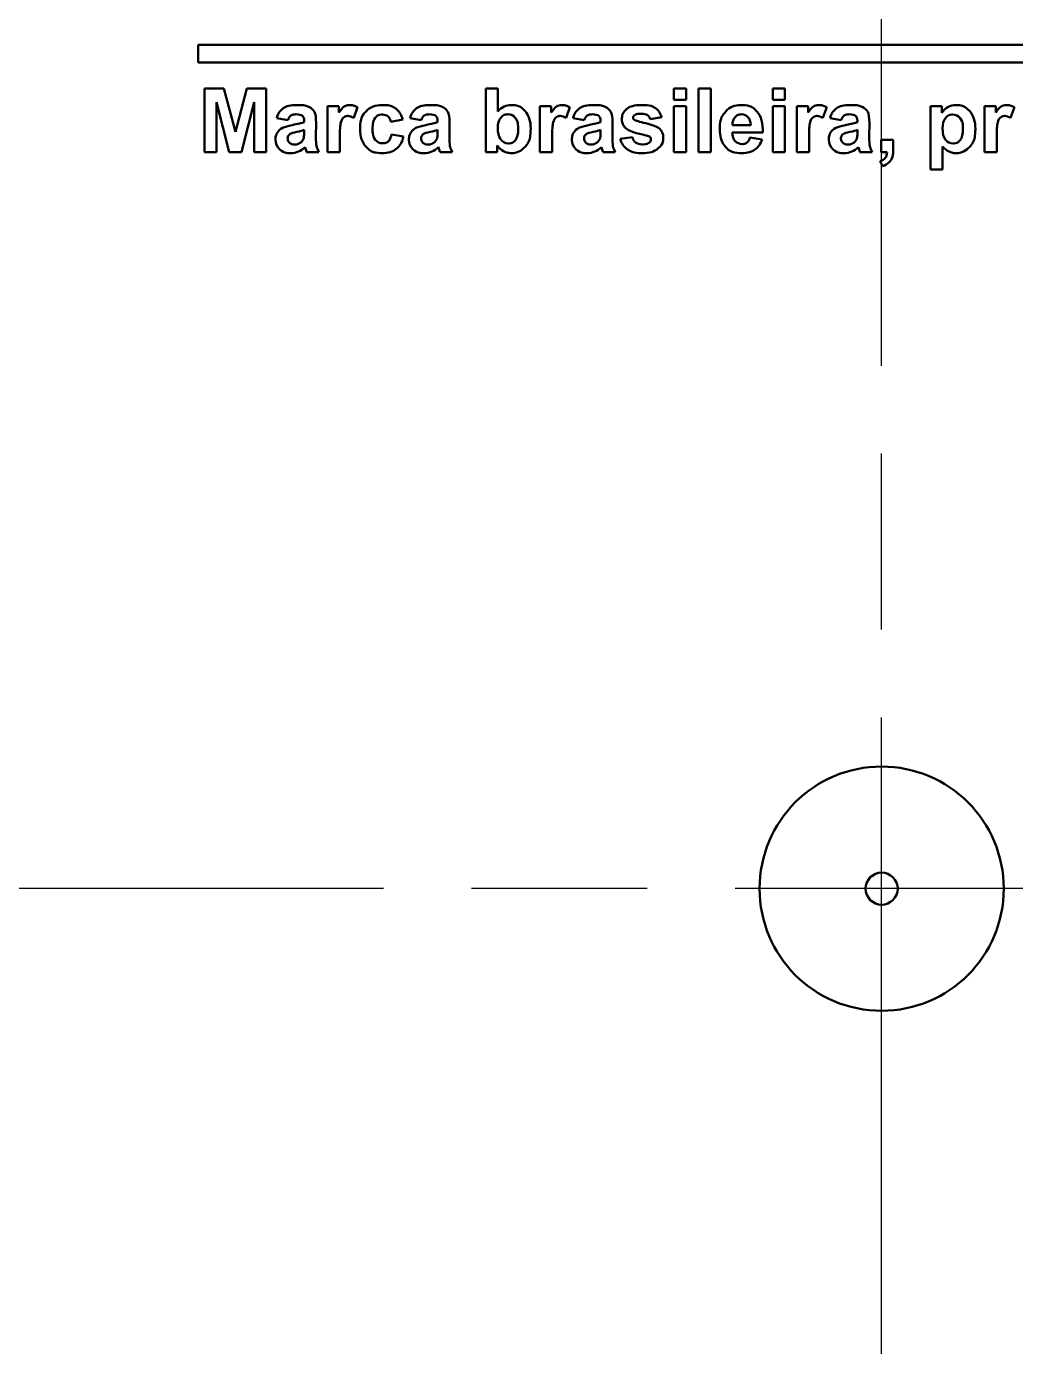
# Model space of a CAD drawing. Extents: x 0 to 822, y 0 to 581.
# Drawn here: x 656.72 to 690.45, y 363.94 to 408.96 of the extents above; entities that cross this region are included whole.
import ezdxf

# ---------------------------------------------------------------- set-up
doc = ezdxf.new("R2010")
doc.units = 0
doc.header["$LTSCALE"] = 2
doc.linetypes.add('AM_ISO08W050', pattern=[18, 12, -1.5, 3, -1.5])
doc.layers.add('AM_0', color=7, linetype='CONTINUOUS', lineweight=50)
doc.layers.add('AM_7', color=4, linetype='AM_ISO08W050', lineweight=25)

msp = doc.modelspace()

# ---------------------------------------------------------------- linework, layer by layer
at = {"layer": 'AM_0'}
for radius in [85.3, 79.175]:
    msp.add_circle((685.884, 379.557), radius, dxfattribs=at)
for major_axis, ratio, start_param, end_param in [((-64.566, 0), 0.999987, 1.570796326844421, 7.853981634024008), ((-4.164, 0), 0.999968, 3.141593, 9.424778), ((-0.547, 0), 0.999968, 3.141593, 9.424778)]:
    msp.add_ellipse((685.884, 379.557), major_axis=major_axis, ratio=ratio, start_param=start_param, end_param=end_param, dxfattribs=at)
at = {"layer": 'AM_0', "color": 7, "lineweight": 70}
msp.add_open_spline([(685.884, 445.84), (722.486, 445.84), (752.168, 416.158), (752.168, 379.557), (752.168, 379.557), (752.168, 342.957), (722.486, 313.275), (685.884, 313.275), (685.884, 313.275), (649.283, 313.275), (619.601, 342.957), (619.601, 379.557), (619.601, 379.557), (619.601, 416.158), (649.283, 445.84), (685.884, 445.84)], degree=3, knots=[0, 0, 0, 0, 0.25, 0.25, 0.25, 0.375, 0.5, 0.5, 0.5, 0.625, 0.75, 0.75, 0.75, 0.875, 1, 1, 1, 1], dxfattribs=at)
at = {"layer": 'AM_0', "color": 7}
for points in [[(662.581, 408.339), (662.581, 408.339), (709.188, 408.339), (709.188, 408.339)], [(662.581, 407.735), (662.581, 407.735), (662.581, 408.339), (662.581, 408.339)], [(709.188, 407.735), (709.188, 407.735), (662.581, 407.735), (662.581, 407.735)], [(662.796, 404.675), (662.796, 404.675), (662.796, 406.844), (662.796, 406.844)], [(662.796, 406.844), (662.796, 406.844), (663.452, 406.844), (663.452, 406.844)], [(663.452, 406.844), (663.452, 406.844), (663.845, 405.365), (663.845, 405.365)], [(663.845, 405.365), (663.845, 405.365), (664.234, 406.844), (664.234, 406.844)], [(664.234, 406.844), (664.234, 406.844), (664.891, 406.844), (664.891, 406.844)], [(664.891, 406.844), (664.891, 406.844), (664.891, 404.675), (664.891, 404.675)], [(672.382, 404.675), (672.382, 404.675), (672.382, 406.844), (672.382, 406.844)], [(672.382, 406.844), (672.382, 406.844), (672.798, 406.844), (672.798, 406.844)], [(672.798, 406.844), (672.798, 406.844), (672.798, 406.063), (672.798, 406.063)], [(678.801, 406.46), (678.801, 406.46), (678.801, 406.844), (678.801, 406.844)], [(678.801, 406.844), (678.801, 406.844), (679.216, 406.844), (679.216, 406.844)], [(679.216, 406.844), (679.216, 406.844), (679.216, 406.46), (679.216, 406.46)], [(679.643, 404.675), (679.643, 404.675), (679.643, 406.844), (679.643, 406.844)], [(679.643, 406.844), (679.643, 406.844), (680.058, 406.844), (680.058, 406.844)], [(680.058, 406.844), (680.058, 406.844), (680.058, 404.675), (680.058, 404.675)], [(682.17, 406.46), (682.17, 406.46), (682.17, 406.844), (682.17, 406.844)], [(682.17, 406.844), (682.17, 406.844), (682.585, 406.844), (682.585, 406.844)], [(682.585, 406.844), (682.585, 406.844), (682.585, 406.46), (682.585, 406.46)], [(663.632, 404.675), (663.632, 404.675), (663.203, 406.383), (663.203, 406.383)], [(663.203, 406.383), (663.203, 406.383), (663.203, 404.675), (663.203, 404.675)], [(664.484, 406.383), (664.484, 406.383), (664.054, 404.675), (664.054, 404.675)], [(664.484, 404.675), (664.484, 404.675), (664.484, 406.383), (664.484, 406.383)], [(665.257, 405.835), (665.299, 405.987), (665.372, 406.099), (665.475, 406.173)], [(666.351, 406.216), (666.442, 406.172), (666.506, 406.117), (666.543, 406.049)], [(666.991, 404.675), (666.991, 404.675), (666.991, 406.246), (666.991, 406.246)], [(666.991, 406.246), (666.991, 406.246), (667.377, 406.246), (667.377, 406.246)], [(667.377, 406.246), (667.377, 406.246), (667.377, 406.023), (667.377, 406.023)], [(667.377, 406.023), (667.443, 406.129), (667.502, 406.198), (667.555, 406.232)], [(668.008, 406.204), (668.008, 406.204), (667.88, 405.841), (667.88, 405.841)], [(669.314, 406.159), (669.427, 406.076), (669.508, 405.951), (669.558, 405.782)], [(669.806, 405.835), (669.849, 405.987), (669.921, 406.099), (670.025, 406.173)], [(670.901, 406.216), (670.992, 406.172), (671.056, 406.117), (671.093, 406.049)], [(674.233, 404.675), (674.233, 404.675), (674.233, 406.246), (674.233, 406.246)], [(674.233, 406.246), (674.233, 406.246), (674.619, 406.246), (674.619, 406.246)], [(674.619, 406.246), (674.619, 406.246), (674.619, 406.023), (674.619, 406.023)], [(674.619, 406.023), (674.685, 406.129), (674.745, 406.198), (674.797, 406.232)], [(675.251, 406.204), (675.251, 406.204), (675.122, 405.841), (675.122, 405.841)], [(675.363, 405.835), (675.406, 405.987), (675.479, 406.099), (675.582, 406.173)], [(676.458, 406.216), (676.549, 406.172), (676.613, 406.117), (676.65, 406.049)], [(678.167, 406.177), (678.272, 406.107), (678.344, 406.004), (678.383, 405.866)], [(679.216, 406.46), (679.216, 406.46), (678.801, 406.46), (678.801, 406.46)], [(678.801, 404.675), (678.801, 404.675), (678.801, 406.246), (678.801, 406.246)], [(678.801, 406.246), (678.801, 406.246), (679.216, 406.246), (679.216, 406.246)], [(679.216, 406.246), (679.216, 406.246), (679.216, 404.675), (679.216, 404.675)], [(682.585, 406.46), (682.585, 406.46), (682.17, 406.46), (682.17, 406.46)], [(682.17, 404.675), (682.17, 404.675), (682.17, 406.246), (682.17, 406.246)], [(682.17, 406.246), (682.17, 406.246), (682.585, 406.246), (682.585, 406.246)], [(682.585, 406.246), (682.585, 406.246), (682.585, 404.675), (682.585, 404.675)], [(682.994, 404.675), (682.994, 404.675), (682.994, 406.246), (682.994, 406.246)], [(682.994, 406.246), (682.994, 406.246), (683.38, 406.246), (683.38, 406.246)], [(683.38, 406.246), (683.38, 406.246), (683.38, 406.023), (683.38, 406.023)], [(683.38, 406.023), (683.446, 406.129), (683.505, 406.198), (683.558, 406.232)], [(684.012, 406.204), (684.012, 406.204), (683.883, 405.841), (683.883, 405.841)], [(684.124, 405.835), (684.167, 405.987), (684.239, 406.099), (684.343, 406.173)], [(685.219, 406.216), (685.309, 406.172), (685.374, 406.117), (685.41, 406.049)], [(687.548, 406.246), (687.548, 406.246), (687.936, 406.246), (687.936, 406.246)], [(687.548, 404.078), (687.548, 404.078), (687.548, 406.246), (687.548, 406.246)], [(687.936, 406.246), (687.936, 406.246), (687.936, 406.016), (687.936, 406.016)], [(687.936, 406.016), (687.986, 406.095), (688.054, 406.159), (688.14, 406.208)], [(689.393, 404.675), (689.393, 404.675), (689.393, 406.246), (689.393, 406.246)], [(689.393, 406.246), (689.393, 406.246), (689.779, 406.246), (689.779, 406.246)], [(689.779, 406.246), (689.779, 406.246), (689.779, 406.023), (689.779, 406.023)], [(689.779, 406.023), (689.845, 406.129), (689.905, 406.198), (689.957, 406.232)], [(690.411, 406.204), (690.411, 406.204), (690.282, 405.841), (690.282, 405.841)], [(665.634, 405.767), (665.634, 405.767), (665.257, 405.835), (665.257, 405.835)], [(665.734, 405.92), (665.693, 405.891), (665.66, 405.84), (665.634, 405.767)], [(665.786, 405.599), (665.98, 405.635), (666.115, 405.669), (666.19, 405.701)], [(666.19, 405.742), (666.19, 405.822), (666.17, 405.879), (666.131, 405.913)], [(666.19, 405.701), (666.19, 405.701), (666.19, 405.742), (666.19, 405.742)], [(666.543, 406.049), (666.58, 405.981), (666.598, 405.858), (666.598, 405.677)], [(666.598, 405.677), (666.598, 405.677), (666.594, 405.192), (666.594, 405.192)], [(667.441, 405.687), (667.418, 405.604), (667.406, 405.428), (667.406, 405.161)], [(667.537, 405.861), (667.496, 405.829), (667.464, 405.771), (667.441, 405.687)], [(669.148, 405.708), (669.134, 405.79), (669.103, 405.852), (669.054, 405.893)], [(669.558, 405.782), (669.558, 405.782), (669.148, 405.708), (669.148, 405.708)], [(670.183, 405.767), (670.183, 405.767), (669.806, 405.835), (669.806, 405.835)], [(670.284, 405.92), (670.243, 405.891), (670.209, 405.84), (670.183, 405.767)], [(670.336, 405.599), (670.53, 405.635), (670.665, 405.669), (670.74, 405.701)], [(670.74, 405.742), (670.74, 405.822), (670.72, 405.879), (670.681, 405.913)], [(670.74, 405.701), (670.74, 405.701), (670.74, 405.742), (670.74, 405.742)], [(671.093, 406.049), (671.129, 405.981), (671.148, 405.858), (671.148, 405.677)], [(671.148, 405.677), (671.148, 405.677), (671.144, 405.192), (671.144, 405.192)], [(672.894, 405.848), (672.828, 405.77), (672.795, 405.653), (672.795, 405.495)], [(674.684, 405.687), (674.661, 405.604), (674.649, 405.428), (674.649, 405.161)], [(674.779, 405.861), (674.738, 405.829), (674.707, 405.771), (674.684, 405.687)], [(675.741, 405.767), (675.741, 405.767), (675.363, 405.835), (675.363, 405.835)], [(675.841, 405.92), (675.8, 405.891), (675.767, 405.84), (675.741, 405.767)], [(675.893, 405.599), (676.087, 405.635), (676.222, 405.669), (676.297, 405.701)], [(676.297, 405.742), (676.297, 405.822), (676.277, 405.879), (676.238, 405.913)], [(676.297, 405.701), (676.297, 405.701), (676.297, 405.742), (676.297, 405.742)], [(676.65, 406.049), (676.687, 405.981), (676.705, 405.858), (676.705, 405.677)], [(676.705, 405.677), (676.705, 405.677), (676.701, 405.192), (676.701, 405.192)], [(677.454, 405.778), (677.492, 405.75), (677.621, 405.711), (677.843, 405.661)], [(677.843, 405.661), (678.064, 405.611), (678.218, 405.549), (678.306, 405.476)], [(677.991, 405.794), (677.974, 405.855), (677.943, 405.902), (677.896, 405.934)], [(678.383, 405.866), (678.383, 405.866), (677.991, 405.794), (677.991, 405.794)], [(680.884, 405.865), (680.825, 405.799), (680.795, 405.709), (680.797, 405.596)], [(681.418, 405.596), (681.415, 405.716), (681.384, 405.808), (681.325, 405.87)], [(681.637, 406.051), (681.772, 405.896), (681.836, 405.66), (681.831, 405.341)], [(683.444, 405.687), (683.421, 405.604), (683.41, 405.428), (683.41, 405.161)], [(683.54, 405.861), (683.499, 405.829), (683.468, 405.771), (683.444, 405.687)], [(684.501, 405.767), (684.501, 405.767), (684.124, 405.835), (684.124, 405.835)], [(684.602, 405.92), (684.56, 405.891), (684.527, 405.84), (684.501, 405.767)], [(684.654, 405.599), (684.848, 405.635), (684.983, 405.669), (685.057, 405.701)], [(685.057, 405.742), (685.057, 405.822), (685.038, 405.879), (684.998, 405.913)], [(685.057, 405.701), (685.057, 405.701), (685.057, 405.742), (685.057, 405.742)], [(685.41, 406.049), (685.447, 405.981), (685.466, 405.858), (685.466, 405.677)], [(685.466, 405.677), (685.466, 405.677), (685.461, 405.192), (685.461, 405.192)], [(688.06, 405.836), (687.993, 405.758), (687.959, 405.641), (687.959, 405.487)], [(689.844, 405.687), (689.82, 405.604), (689.809, 405.428), (689.809, 405.161)], [(689.939, 405.861), (689.898, 405.829), (689.867, 405.771), (689.844, 405.687)], [(665.277, 405.342), (665.32, 405.412), (665.379, 405.465), (665.456, 405.502)], [(665.456, 405.502), (665.532, 405.538), (665.642, 405.571), (665.786, 405.599)], [(665.937, 405.366), (665.822, 405.341), (665.747, 405.317), (665.711, 405.294)], [(666.19, 405.43), (666.137, 405.412), (666.053, 405.391), (665.937, 405.366)], [(666.174, 405.145), (666.185, 405.18), (666.19, 405.248), (666.19, 405.347)], [(666.19, 405.347), (666.19, 405.347), (666.19, 405.43), (666.19, 405.43)], [(669.063, 405.046), (669.114, 405.091), (669.149, 405.168), (669.17, 405.277)], [(669.17, 405.277), (669.17, 405.277), (669.579, 405.208), (669.579, 405.208)], [(669.579, 405.208), (669.536, 405.021), (669.454, 404.879), (669.334, 404.783)], [(669.827, 405.342), (669.869, 405.412), (669.929, 405.465), (670.005, 405.502)], [(670.005, 405.502), (670.082, 405.538), (670.192, 405.571), (670.336, 405.599)], [(670.487, 405.366), (670.371, 405.341), (670.296, 405.317), (670.26, 405.294)], [(670.74, 405.43), (670.687, 405.412), (670.602, 405.391), (670.487, 405.366)], [(670.723, 405.145), (670.735, 405.18), (670.74, 405.248), (670.74, 405.347)], [(670.74, 405.347), (670.74, 405.347), (670.74, 405.43), (670.74, 405.43)], [(672.795, 405.495), (672.795, 405.332), (672.821, 405.212), (672.872, 405.134)], [(675.384, 405.342), (675.427, 405.412), (675.486, 405.465), (675.562, 405.502)], [(675.562, 405.502), (675.639, 405.538), (675.749, 405.571), (675.893, 405.599)], [(676.044, 405.366), (675.929, 405.341), (675.853, 405.317), (675.818, 405.294)], [(676.297, 405.43), (676.244, 405.412), (676.159, 405.391), (676.044, 405.366)], [(676.281, 405.145), (676.292, 405.18), (676.297, 405.248), (676.297, 405.347)], [(676.297, 405.347), (676.297, 405.347), (676.297, 405.43), (676.297, 405.43)], [(677.851, 405.244), (677.515, 405.317), (677.303, 405.385), (677.213, 405.446)], [(677.99, 405.189), (677.969, 405.209), (677.922, 405.227), (677.851, 405.244)], [(681.831, 405.341), (681.831, 405.341), (680.789, 405.341), (680.789, 405.341)], [(680.789, 405.341), (680.792, 405.218), (680.825, 405.122), (680.889, 405.054)], [(680.797, 405.596), (680.797, 405.596), (681.418, 405.596), (681.418, 405.596)], [(684.145, 405.342), (684.187, 405.412), (684.247, 405.465), (684.323, 405.502)], [(684.323, 405.502), (684.399, 405.538), (684.51, 405.571), (684.654, 405.599)], [(684.804, 405.366), (684.689, 405.341), (684.614, 405.317), (684.578, 405.294)], [(685.057, 405.43), (685.004, 405.412), (684.92, 405.391), (684.804, 405.366)], [(685.041, 405.145), (685.052, 405.18), (685.057, 405.248), (685.057, 405.347)], [(685.057, 405.347), (685.057, 405.347), (685.057, 405.43), (685.057, 405.43)], [(687.959, 405.487), (687.959, 405.311), (687.994, 405.18), (688.064, 405.097)], [(666.223, 404.847), (666.151, 404.778), (666.076, 404.726), (665.995, 404.692)], [(666.075, 405.007), (666.125, 405.044), (666.158, 405.09), (666.174, 405.145)], [(666.237, 404.798), (666.231, 404.823), (666.226, 404.839), (666.223, 404.847)], [(666.277, 404.675), (666.267, 404.703), (666.253, 404.744), (666.237, 404.798)], [(666.594, 405.192), (666.594, 405.054), (666.6, 404.952), (666.614, 404.886)], [(666.614, 404.886), (666.627, 404.821), (666.653, 404.75), (666.689, 404.675)], [(667.406, 405.161), (667.406, 405.161), (667.406, 404.675), (667.406, 404.675)], [(670.772, 404.847), (670.701, 404.778), (670.625, 404.726), (670.545, 404.692)], [(670.624, 405.007), (670.675, 405.044), (670.708, 405.09), (670.723, 405.145)], [(670.787, 404.798), (670.781, 404.823), (670.775, 404.839), (670.772, 404.847)], [(670.827, 404.675), (670.816, 404.703), (670.803, 404.744), (670.787, 404.798)], [(671.144, 405.192), (671.144, 405.054), (671.15, 404.952), (671.164, 404.886)], [(671.164, 404.886), (671.177, 404.821), (671.202, 404.75), (671.239, 404.675)], [(672.994, 404.707), (672.907, 404.752), (672.831, 404.818), (672.768, 404.906)], [(672.768, 404.906), (672.768, 404.906), (672.768, 404.675), (672.768, 404.675)], [(674.649, 405.161), (674.649, 405.161), (674.649, 404.675), (674.649, 404.675)], [(676.33, 404.847), (676.258, 404.778), (676.183, 404.726), (676.102, 404.692)], [(676.182, 405.007), (676.232, 405.044), (676.265, 405.09), (676.281, 405.145)], [(676.344, 404.798), (676.338, 404.823), (676.333, 404.839), (676.33, 404.847)], [(676.384, 404.675), (676.374, 404.703), (676.36, 404.744), (676.344, 404.798)], [(676.701, 405.192), (676.701, 405.054), (676.707, 404.952), (676.721, 404.886)], [(676.721, 404.886), (676.734, 404.821), (676.759, 404.75), (676.796, 404.675)], [(676.969, 405.124), (676.969, 405.124), (677.386, 405.187), (677.386, 405.187)], [(677.213, 404.77), (677.089, 404.857), (677.007, 404.975), (676.969, 405.124)], [(677.386, 405.187), (677.404, 405.107), (677.44, 405.045), (677.494, 405.003)], [(681.294, 405.004), (681.338, 405.04), (681.372, 405.097), (681.394, 405.175)], [(681.394, 405.175), (681.394, 405.175), (681.809, 405.106), (681.809, 405.106)], [(681.809, 405.106), (681.755, 404.954), (681.671, 404.839), (681.556, 404.759)], [(683.41, 405.161), (683.41, 405.161), (683.41, 404.675), (683.41, 404.675)], [(685.09, 404.847), (685.019, 404.778), (684.943, 404.726), (684.862, 404.692)], [(684.942, 405.007), (684.993, 405.044), (685.026, 405.09), (685.041, 405.145)], [(685.105, 404.798), (685.098, 404.823), (685.093, 404.839), (685.09, 404.847)], [(685.145, 404.675), (685.134, 404.703), (685.121, 404.744), (685.105, 404.798)], [(685.461, 405.192), (685.461, 405.054), (685.468, 404.952), (685.482, 404.886)], [(685.482, 404.886), (685.495, 404.821), (685.52, 404.75), (685.556, 404.675)], [(685.865, 405.091), (685.865, 405.091), (686.281, 405.091), (686.281, 405.091)], [(685.865, 404.675), (685.865, 404.675), (685.865, 405.091), (685.865, 405.091)], [(686.281, 404.794), (686.281, 404.673), (686.271, 404.579), (686.25, 404.509)], [(686.281, 405.091), (686.281, 405.091), (686.281, 404.794), (686.281, 404.794)], [(688.186, 404.692), (688.116, 404.726), (688.042, 404.785), (687.963, 404.869)], [(687.963, 404.869), (687.963, 404.869), (687.963, 404.078), (687.963, 404.078)], [(689.809, 405.161), (689.809, 405.161), (689.809, 404.675), (689.809, 404.675)], [(663.203, 404.675), (663.203, 404.675), (662.796, 404.675), (662.796, 404.675)], [(664.054, 404.675), (664.054, 404.675), (663.632, 404.675), (663.632, 404.675)], [(664.891, 404.675), (664.891, 404.675), (664.484, 404.675), (664.484, 404.675)], [(666.689, 404.675), (666.689, 404.675), (666.277, 404.675), (666.277, 404.675)], [(667.406, 404.675), (667.406, 404.675), (666.991, 404.675), (666.991, 404.675)], [(671.239, 404.675), (671.239, 404.675), (670.827, 404.675), (670.827, 404.675)], [(672.768, 404.675), (672.768, 404.675), (672.382, 404.675), (672.382, 404.675)], [(674.649, 404.675), (674.649, 404.675), (674.233, 404.675), (674.233, 404.675)], [(676.796, 404.675), (676.796, 404.675), (676.384, 404.675), (676.384, 404.675)], [(679.216, 404.675), (679.216, 404.675), (678.801, 404.675), (678.801, 404.675)], [(680.058, 404.675), (680.058, 404.675), (679.643, 404.675), (679.643, 404.675)], [(682.585, 404.675), (682.585, 404.675), (682.17, 404.675), (682.17, 404.675)], [(683.41, 404.675), (683.41, 404.675), (682.994, 404.675), (682.994, 404.675)], [(685.556, 404.675), (685.556, 404.675), (685.145, 404.675), (685.145, 404.675)], [(685.832, 404.363), (685.915, 404.391), (685.975, 404.429), (686.01, 404.477)], [(685.913, 404.192), (685.913, 404.192), (685.832, 404.363), (685.832, 404.363)], [(686.067, 404.675), (686.067, 404.675), (685.865, 404.675), (685.865, 404.675)], [(686.133, 404.322), (686.075, 404.266), (686.002, 404.223), (685.913, 404.192)], [(686.01, 404.477), (686.046, 404.525), (686.065, 404.592), (686.067, 404.675)], [(686.25, 404.509), (686.23, 404.44), (686.19, 404.377), (686.133, 404.322)], [(689.809, 404.675), (689.809, 404.675), (689.393, 404.675), (689.393, 404.675)], [(687.963, 404.078), (687.963, 404.078), (687.548, 404.078), (687.548, 404.078)]]:
    msp.add_open_spline(points, degree=3, dxfattribs=at)
for points, knots in [([(665.475, 406.173), (665.579, 406.245), (665.733, 406.282), (665.937, 406.282), (665.937, 406.282), (666.123, 406.282), (666.261, 406.26), (666.351, 406.216)], [0.08, 0.08, 0.08, 0.08, 0.12, 0.12, 0.12, 0.14, 0.16, 0.16, 0.16, 0.16]), ([(667.555, 406.232), (667.608, 406.265), (667.668, 406.282), (667.735, 406.282), (667.735, 406.282), (667.83, 406.282), (667.921, 406.256), (668.008, 406.204)], [0.3846154, 0.3846154, 0.3846154, 0.3846154, 0.4615385, 0.4615385, 0.4615385, 0.5, 0.5384615, 0.5384615, 0.5384615, 0.5384615]), ([(668.301, 406.065), (668.439, 406.21), (668.624, 406.282), (668.858, 406.282), (668.858, 406.282), (669.049, 406.282), (669.201, 406.241), (669.314, 406.159)], [0.8333333, 0.8333333, 0.8333333, 0.8333333, 0.8888889, 0.8888889, 0.8888889, 0.9166667, 0.9444444, 0.9444444, 0.9444444, 0.9444444]), ([(670.025, 406.173), (670.129, 406.245), (670.283, 406.282), (670.487, 406.282), (670.487, 406.282), (670.672, 406.282), (670.81, 406.26), (670.901, 406.216)], [0.08, 0.08, 0.08, 0.08, 0.12, 0.12, 0.12, 0.14, 0.16, 0.16, 0.16, 0.16]), ([(672.798, 406.063), (672.926, 406.209), (673.078, 406.282), (673.254, 406.282), (673.254, 406.282), (673.445, 406.282), (673.603, 406.213), (673.729, 406.074)], [0.25, 0.25, 0.25, 0.25, 0.3333333, 0.3333333, 0.3333333, 0.375, 0.4166667, 0.4166667, 0.4166667, 0.4166667]), ([(674.797, 406.232), (674.85, 406.265), (674.91, 406.282), (674.977, 406.282), (674.977, 406.282), (675.072, 406.282), (675.163, 406.256), (675.251, 406.204)], [0.3846154, 0.3846154, 0.3846154, 0.3846154, 0.4615385, 0.4615385, 0.4615385, 0.5, 0.5384615, 0.5384615, 0.5384615, 0.5384615]), ([(675.582, 406.173), (675.686, 406.245), (675.84, 406.282), (676.044, 406.282), (676.044, 406.282), (676.23, 406.282), (676.368, 406.26), (676.458, 406.216)], [0.08, 0.08, 0.08, 0.08, 0.12, 0.12, 0.12, 0.14, 0.16, 0.16, 0.16, 0.16]), ([(677.213, 405.446), (677.089, 405.531), (677.027, 405.649), (677.027, 405.8), (677.027, 405.8), (677.027, 405.936), (677.08, 406.051), (677.188, 406.143)], [0.30769231, 0.30769231, 0.30769231, 0.30769231, 0.34615385, 0.34615385, 0.34615385, 0.36538462, 0.38461538, 0.38461538, 0.38461538, 0.38461538]), ([(677.188, 406.143), (677.295, 406.236), (677.462, 406.282), (677.688, 406.282), (677.688, 406.282), (677.903, 406.282), (678.063, 406.247), (678.167, 406.177)], [0.38461538, 0.38461538, 0.38461538, 0.38461538, 0.42307692, 0.42307692, 0.42307692, 0.44230769, 0.46153846, 0.46153846, 0.46153846, 0.46153846]), ([(680.567, 406.061), (680.703, 406.209), (680.875, 406.282), (681.083, 406.282), (681.083, 406.282), (681.317, 406.282), (681.502, 406.205), (681.637, 406.051)], [0.4285714, 0.4285714, 0.4285714, 0.4285714, 0.5, 0.5, 0.5, 0.5357143, 0.5714286, 0.5714286, 0.5714286, 0.5714286]), ([(683.558, 406.232), (683.611, 406.265), (683.671, 406.282), (683.738, 406.282), (683.738, 406.282), (683.833, 406.282), (683.924, 406.256), (684.012, 406.204)], [0.3846154, 0.3846154, 0.3846154, 0.3846154, 0.4615385, 0.4615385, 0.4615385, 0.5, 0.5384615, 0.5384615, 0.5384615, 0.5384615]), ([(684.343, 406.173), (684.447, 406.245), (684.6, 406.282), (684.804, 406.282), (684.804, 406.282), (684.99, 406.282), (685.128, 406.26), (685.219, 406.216)], [0.08, 0.08, 0.08, 0.08, 0.12, 0.12, 0.12, 0.14, 0.16, 0.16, 0.16, 0.16]), ([(688.14, 406.208), (688.225, 406.258), (688.321, 406.282), (688.425, 406.282), (688.425, 406.282), (688.608, 406.282), (688.763, 406.211), (688.89, 406.068)], [0.2307692, 0.2307692, 0.2307692, 0.2307692, 0.3076923, 0.3076923, 0.3076923, 0.3461538, 0.3846154, 0.3846154, 0.3846154, 0.3846154]), ([(689.957, 406.232), (690.01, 406.265), (690.07, 406.282), (690.137, 406.282), (690.137, 406.282), (690.232, 406.282), (690.323, 406.256), (690.411, 406.204)], [0.3846154, 0.3846154, 0.3846154, 0.3846154, 0.4615385, 0.4615385, 0.4615385, 0.5, 0.5384615, 0.5384615, 0.5384615, 0.5384615]), ([(666.131, 405.913), (666.091, 405.947), (666.017, 405.964), (665.908, 405.964), (665.908, 405.964), (665.833, 405.964), (665.776, 405.949), (665.734, 405.92)], [0.88, 0.88, 0.88, 0.88, 0.92, 0.92, 0.92, 0.94, 0.96, 0.96, 0.96, 0.96]), ([(667.88, 405.841), (667.81, 405.886), (667.745, 405.909), (667.685, 405.909), (667.685, 405.909), (667.626, 405.909), (667.577, 405.894), (667.537, 405.861)], [0.6153846, 0.6153846, 0.6153846, 0.6153846, 0.6923077, 0.6923077, 0.6923077, 0.7307692, 0.7692308, 0.7692308, 0.7692308, 0.7692308]), ([(668.301, 404.857), (668.164, 405.002), (668.096, 405.203), (668.096, 405.46), (668.096, 405.46), (668.096, 405.719), (668.164, 405.921), (668.301, 406.065)], [0.7222222, 0.7222222, 0.7222222, 0.7222222, 0.7777778, 0.7777778, 0.7777778, 0.8055556, 0.8333333, 0.8333333, 0.8333333, 0.8333333]), ([(668.616, 405.848), (668.554, 405.776), (668.524, 405.657), (668.524, 405.489), (668.524, 405.489), (668.524, 405.303), (668.555, 405.171), (668.618, 405.094)], [0.2222222, 0.2222222, 0.2222222, 0.2222222, 0.2777778, 0.2777778, 0.2777778, 0.3055556, 0.3333333, 0.3333333, 0.3333333, 0.3333333]), ([(669.054, 405.893), (669.005, 405.934), (668.942, 405.955), (668.864, 405.955), (668.864, 405.955), (668.76, 405.955), (668.678, 405.919), (668.616, 405.848)], [0.1111111, 0.1111111, 0.1111111, 0.1111111, 0.1666667, 0.1666667, 0.1666667, 0.1944444, 0.2222222, 0.2222222, 0.2222222, 0.2222222]), ([(670.681, 405.913), (670.641, 405.947), (670.567, 405.964), (670.457, 405.964), (670.457, 405.964), (670.383, 405.964), (670.325, 405.949), (670.284, 405.92)], [0.88, 0.88, 0.88, 0.88, 0.92, 0.92, 0.92, 0.94, 0.96, 0.96, 0.96, 0.96]), ([(673.392, 405.845), (673.328, 405.924), (673.244, 405.964), (673.142, 405.964), (673.142, 405.964), (673.043, 405.964), (672.96, 405.925), (672.894, 405.848)], [0.625, 0.625, 0.625, 0.625, 0.75, 0.75, 0.75, 0.8125, 0.875, 0.875, 0.875, 0.875]), ([(673.393, 405.086), (673.458, 405.164), (673.49, 405.288), (673.49, 405.457), (673.49, 405.457), (673.49, 405.636), (673.458, 405.766), (673.392, 405.845)], [0.375, 0.375, 0.375, 0.375, 0.5, 0.5, 0.5, 0.5625, 0.625, 0.625, 0.625, 0.625]), ([(673.729, 406.074), (673.854, 405.936), (673.917, 405.737), (673.917, 405.477), (673.917, 405.477), (673.917, 405.209), (673.852, 405.002), (673.725, 404.857)], [0.4166667, 0.4166667, 0.4166667, 0.4166667, 0.5, 0.5, 0.5, 0.5416667, 0.5833333, 0.5833333, 0.5833333, 0.5833333]), ([(675.122, 405.841), (675.052, 405.886), (674.987, 405.909), (674.927, 405.909), (674.927, 405.909), (674.869, 405.909), (674.82, 405.894), (674.779, 405.861)], [0.6153846, 0.6153846, 0.6153846, 0.6153846, 0.6923077, 0.6923077, 0.6923077, 0.7307692, 0.7692308, 0.7692308, 0.7692308, 0.7692308]), ([(676.238, 405.913), (676.198, 405.947), (676.124, 405.964), (676.015, 405.964), (676.015, 405.964), (675.94, 405.964), (675.883, 405.949), (675.841, 405.92)], [0.88, 0.88, 0.88, 0.88, 0.92, 0.92, 0.92, 0.94, 0.96, 0.96, 0.96, 0.96]), ([(677.46, 405.937), (677.429, 405.916), (677.413, 405.887), (677.413, 405.853), (677.413, 405.853), (677.413, 405.823), (677.427, 405.799), (677.454, 405.778)], [0.65384615, 0.65384615, 0.65384615, 0.65384615, 0.69230769, 0.69230769, 0.69230769, 0.71153846, 0.73076923, 0.73076923, 0.73076923, 0.73076923]), ([(677.896, 405.934), (677.849, 405.967), (677.782, 405.983), (677.695, 405.983), (677.695, 405.983), (677.586, 405.983), (677.507, 405.968), (677.46, 405.937)], [0.57692308, 0.57692308, 0.57692308, 0.57692308, 0.61538462, 0.61538462, 0.61538462, 0.63461538, 0.65384615, 0.65384615, 0.65384615, 0.65384615]), ([(680.518, 404.908), (680.415, 405.051), (680.363, 405.231), (680.363, 405.449), (680.363, 405.449), (680.363, 405.71), (680.431, 405.914), (680.567, 406.061)], [0.2857143, 0.2857143, 0.2857143, 0.2857143, 0.3571429, 0.3571429, 0.3571429, 0.3928571, 0.4285714, 0.4285714, 0.4285714, 0.4285714]), ([(681.325, 405.87), (681.266, 405.933), (681.194, 405.964), (681.109, 405.964), (681.109, 405.964), (681.018, 405.964), (680.943, 405.931), (680.884, 405.865)], [0.2, 0.2, 0.2, 0.2, 0.4, 0.4, 0.4, 0.5, 0.6, 0.6, 0.6, 0.6]), ([(683.883, 405.841), (683.813, 405.886), (683.748, 405.909), (683.688, 405.909), (683.688, 405.909), (683.629, 405.909), (683.58, 405.894), (683.54, 405.861)], [0.6153846, 0.6153846, 0.6153846, 0.6153846, 0.6923077, 0.6923077, 0.6923077, 0.7307692, 0.7692308, 0.7692308, 0.7692308, 0.7692308]), ([(684.998, 405.913), (684.959, 405.947), (684.885, 405.964), (684.775, 405.964), (684.775, 405.964), (684.701, 405.964), (684.643, 405.949), (684.602, 405.92)], [0.88, 0.88, 0.88, 0.88, 0.92, 0.92, 0.92, 0.94, 0.96, 0.96, 0.96, 0.96]), ([(688.558, 405.834), (688.492, 405.914), (688.41, 405.954), (688.313, 405.954), (688.313, 405.954), (688.211, 405.954), (688.127, 405.915), (688.06, 405.836)], [0.625, 0.625, 0.625, 0.625, 0.75, 0.75, 0.75, 0.8125, 0.875, 0.875, 0.875, 0.875]), ([(688.561, 405.086), (688.625, 405.163), (688.658, 405.291), (688.658, 405.467), (688.658, 405.467), (688.658, 405.632), (688.624, 405.754), (688.558, 405.834)], [0.375, 0.375, 0.375, 0.375, 0.5, 0.5, 0.5, 0.5625, 0.625, 0.625, 0.625, 0.625]), ([(688.89, 406.068), (689.017, 405.925), (689.08, 405.725), (689.08, 405.47), (689.08, 405.47), (689.08, 405.208), (689.016, 405.004), (688.889, 404.858)], [0.3846154, 0.3846154, 0.3846154, 0.3846154, 0.4615385, 0.4615385, 0.4615385, 0.5, 0.5384615, 0.5384615, 0.5384615, 0.5384615]), ([(690.282, 405.841), (690.212, 405.886), (690.147, 405.909), (690.087, 405.909), (690.087, 405.909), (690.028, 405.909), (689.979, 405.894), (689.939, 405.861)], [0.6153846, 0.6153846, 0.6153846, 0.6153846, 0.6923077, 0.6923077, 0.6923077, 0.7307692, 0.7692308, 0.7692308, 0.7692308, 0.7692308]), ([(665.354, 404.771), (665.26, 404.859), (665.214, 404.97), (665.214, 405.105), (665.214, 405.105), (665.214, 405.193), (665.235, 405.272), (665.277, 405.342)], [0.6, 0.6, 0.6, 0.6, 0.64, 0.64, 0.64, 0.66, 0.68, 0.68, 0.68, 0.68]), ([(665.711, 405.294), (665.657, 405.255), (665.629, 405.207), (665.629, 405.148), (665.629, 405.148), (665.629, 405.089), (665.651, 405.039), (665.694, 404.997)], [0.2222222, 0.2222222, 0.2222222, 0.2222222, 0.3333333, 0.3333333, 0.3333333, 0.3888889, 0.4444444, 0.4444444, 0.4444444, 0.4444444]), ([(669.903, 404.771), (669.81, 404.859), (669.763, 404.97), (669.763, 405.105), (669.763, 405.105), (669.763, 405.193), (669.785, 405.272), (669.827, 405.342)], [0.6, 0.6, 0.6, 0.6, 0.64, 0.64, 0.64, 0.66, 0.68, 0.68, 0.68, 0.68]), ([(670.26, 405.294), (670.206, 405.255), (670.179, 405.207), (670.179, 405.148), (670.179, 405.148), (670.179, 405.089), (670.201, 405.039), (670.244, 404.997)], [0.2222222, 0.2222222, 0.2222222, 0.2222222, 0.3333333, 0.3333333, 0.3333333, 0.3888889, 0.4444444, 0.4444444, 0.4444444, 0.4444444]), ([(675.46, 404.771), (675.367, 404.859), (675.321, 404.97), (675.321, 405.105), (675.321, 405.105), (675.321, 405.193), (675.342, 405.272), (675.384, 405.342)], [0.6, 0.6, 0.6, 0.6, 0.64, 0.64, 0.64, 0.66, 0.68, 0.68, 0.68, 0.68]), ([(675.818, 405.294), (675.764, 405.255), (675.736, 405.207), (675.736, 405.148), (675.736, 405.148), (675.736, 405.089), (675.758, 405.039), (675.801, 404.997)], [0.2222222, 0.2222222, 0.2222222, 0.2222222, 0.3333333, 0.3333333, 0.3333333, 0.3888889, 0.4444444, 0.4444444, 0.4444444, 0.4444444]), ([(678.306, 405.476), (678.393, 405.402), (678.437, 405.299), (678.437, 405.167), (678.437, 405.167), (678.437, 405.023), (678.376, 404.899), (678.256, 404.795)], [0.80769231, 0.80769231, 0.80769231, 0.80769231, 0.84615385, 0.84615385, 0.84615385, 0.86538462, 0.88461538, 0.88461538, 0.88461538, 0.88461538]), ([(684.221, 404.771), (684.128, 404.859), (684.081, 404.97), (684.081, 405.105), (684.081, 405.105), (684.081, 405.193), (684.102, 405.272), (684.145, 405.342)], [0.6, 0.6, 0.6, 0.6, 0.64, 0.64, 0.64, 0.66, 0.68, 0.68, 0.68, 0.68]), ([(684.578, 405.294), (684.524, 405.255), (684.497, 405.207), (684.497, 405.148), (684.497, 405.148), (684.497, 405.089), (684.519, 405.039), (684.562, 404.997)], [0.2222222, 0.2222222, 0.2222222, 0.2222222, 0.3333333, 0.3333333, 0.3333333, 0.3888889, 0.4444444, 0.4444444, 0.4444444, 0.4444444]), ([(665.995, 404.692), (665.914, 404.657), (665.828, 404.64), (665.736, 404.64), (665.736, 404.64), (665.574, 404.64), (665.447, 404.684), (665.354, 404.771)], [0.52, 0.52, 0.52, 0.52, 0.56, 0.56, 0.56, 0.58, 0.6, 0.6, 0.6, 0.6]), ([(665.694, 404.997), (665.738, 404.954), (665.793, 404.933), (665.86, 404.933), (665.86, 404.933), (665.935, 404.933), (666.007, 404.958), (666.075, 405.007)], [0.4444444, 0.4444444, 0.4444444, 0.4444444, 0.5555556, 0.5555556, 0.5555556, 0.6111111, 0.6666667, 0.6666667, 0.6666667, 0.6666667]), ([(669.334, 404.783), (669.214, 404.688), (669.053, 404.64), (668.85, 404.64), (668.85, 404.64), (668.621, 404.64), (668.437, 404.712), (668.301, 404.857)], [0.6111111, 0.6111111, 0.6111111, 0.6111111, 0.6666667, 0.6666667, 0.6666667, 0.6944444, 0.7222222, 0.7222222, 0.7222222, 0.7222222]), ([(668.618, 405.094), (668.68, 405.017), (668.764, 404.979), (668.869, 404.979), (668.869, 404.979), (668.949, 404.979), (669.013, 405.001), (669.063, 405.046)], [0.3333333, 0.3333333, 0.3333333, 0.3333333, 0.3888889, 0.3888889, 0.3888889, 0.4166667, 0.4444444, 0.4444444, 0.4444444, 0.4444444]), ([(670.545, 404.692), (670.464, 404.657), (670.377, 404.64), (670.286, 404.64), (670.286, 404.64), (670.124, 404.64), (669.996, 404.684), (669.903, 404.771)], [0.52, 0.52, 0.52, 0.52, 0.56, 0.56, 0.56, 0.58, 0.6, 0.6, 0.6, 0.6]), ([(670.244, 404.997), (670.288, 404.954), (670.343, 404.933), (670.41, 404.933), (670.41, 404.933), (670.485, 404.933), (670.556, 404.958), (670.624, 405.007)], [0.4444444, 0.4444444, 0.4444444, 0.4444444, 0.5555556, 0.5555556, 0.5555556, 0.6111111, 0.6666667, 0.6666667, 0.6666667, 0.6666667]), ([(672.872, 405.134), (672.944, 405.023), (673.039, 404.968), (673.159, 404.968), (673.159, 404.968), (673.251, 404.968), (673.329, 405.008), (673.393, 405.086)], [0.125, 0.125, 0.125, 0.125, 0.25, 0.25, 0.25, 0.3125, 0.375, 0.375, 0.375, 0.375]), ([(673.725, 404.857), (673.597, 404.712), (673.442, 404.64), (673.26, 404.64), (673.26, 404.64), (673.17, 404.64), (673.081, 404.662), (672.994, 404.707)], [0.5833333, 0.5833333, 0.5833333, 0.5833333, 0.6666667, 0.6666667, 0.6666667, 0.7083333, 0.75, 0.75, 0.75, 0.75]), ([(676.102, 404.692), (676.021, 404.657), (675.935, 404.64), (675.843, 404.64), (675.843, 404.64), (675.681, 404.64), (675.553, 404.684), (675.46, 404.771)], [0.52, 0.52, 0.52, 0.52, 0.56, 0.56, 0.56, 0.58, 0.6, 0.6, 0.6, 0.6]), ([(675.801, 404.997), (675.845, 404.954), (675.9, 404.933), (675.967, 404.933), (675.967, 404.933), (676.042, 404.933), (676.113, 404.958), (676.182, 405.007)], [0.4444444, 0.4444444, 0.4444444, 0.4444444, 0.5555556, 0.5555556, 0.5555556, 0.6111111, 0.6666667, 0.6666667, 0.6666667, 0.6666667]), ([(678.256, 404.795), (678.136, 404.692), (677.958, 404.64), (677.722, 404.64), (677.722, 404.64), (677.508, 404.64), (677.339, 404.684), (677.213, 404.77)], [0.88461538, 0.88461538, 0.88461538, 0.88461538, 0.92307692, 0.92307692, 0.92307692, 0.94230769, 0.96153846, 0.96153846, 0.96153846, 0.96153846]), ([(677.494, 405.003), (677.548, 404.961), (677.624, 404.94), (677.722, 404.94), (677.722, 404.94), (677.83, 404.94), (677.91, 404.96), (677.964, 405)], [0.07692308, 0.07692308, 0.07692308, 0.07692308, 0.11538462, 0.11538462, 0.11538462, 0.13461538, 0.15384615, 0.15384615, 0.15384615, 0.15384615]), ([(677.964, 405), (678.001, 405.027), (678.019, 405.064), (678.019, 405.11), (678.019, 405.11), (678.019, 405.142), (678.009, 405.168), (677.99, 405.189)], [0.15384615, 0.15384615, 0.15384615, 0.15384615, 0.19230769, 0.19230769, 0.19230769, 0.21153846, 0.23076923, 0.23076923, 0.23076923, 0.23076923]), ([(681.556, 404.759), (681.442, 404.679), (681.298, 404.64), (681.125, 404.64), (681.125, 404.64), (680.852, 404.64), (680.65, 404.729), (680.518, 404.908)], [0.1428571, 0.1428571, 0.1428571, 0.1428571, 0.2142857, 0.2142857, 0.2142857, 0.25, 0.2857143, 0.2857143, 0.2857143, 0.2857143]), ([(680.889, 405.054), (680.954, 404.985), (681.034, 404.951), (681.129, 404.951), (681.129, 404.951), (681.195, 404.951), (681.249, 404.968), (681.294, 405.004)], [0.7857143, 0.7857143, 0.7857143, 0.7857143, 0.8571429, 0.8571429, 0.8571429, 0.8928571, 0.9285714, 0.9285714, 0.9285714, 0.9285714]), ([(684.862, 404.692), (684.782, 404.657), (684.695, 404.64), (684.603, 404.64), (684.603, 404.64), (684.442, 404.64), (684.314, 404.684), (684.221, 404.771)], [0.52, 0.52, 0.52, 0.52, 0.56, 0.56, 0.56, 0.58, 0.6, 0.6, 0.6, 0.6]), ([(684.562, 404.997), (684.605, 404.954), (684.66, 404.933), (684.728, 404.933), (684.728, 404.933), (684.803, 404.933), (684.874, 404.958), (684.942, 405.007)], [0.4444444, 0.4444444, 0.4444444, 0.4444444, 0.5555556, 0.5555556, 0.5555556, 0.6111111, 0.6666667, 0.6666667, 0.6666667, 0.6666667]), ([(688.064, 405.097), (688.134, 405.012), (688.219, 404.97), (688.32, 404.97), (688.32, 404.97), (688.417, 404.97), (688.497, 405.009), (688.561, 405.086)], [0.125, 0.125, 0.125, 0.125, 0.25, 0.25, 0.25, 0.3125, 0.375, 0.375, 0.375, 0.375]), ([(688.889, 404.858), (688.76, 404.713), (688.605, 404.64), (688.422, 404.64), (688.422, 404.64), (688.336, 404.64), (688.257, 404.657), (688.186, 404.692)], [0.5384615, 0.5384615, 0.5384615, 0.5384615, 0.6153846, 0.6153846, 0.6153846, 0.6538462, 0.6923077, 0.6923077, 0.6923077, 0.6923077])]:
    msp.add_open_spline(points, degree=3, knots=knots, dxfattribs=at)
at = {"layer": 'AM_7'}
for p, q in [((685.884, 289.392), (685.884, 469.722)), ((776.894, 379.557), (594.875, 379.557))]:
    msp.add_line(p, q, dxfattribs=at)

doc.saveas('drawing.dxf')
